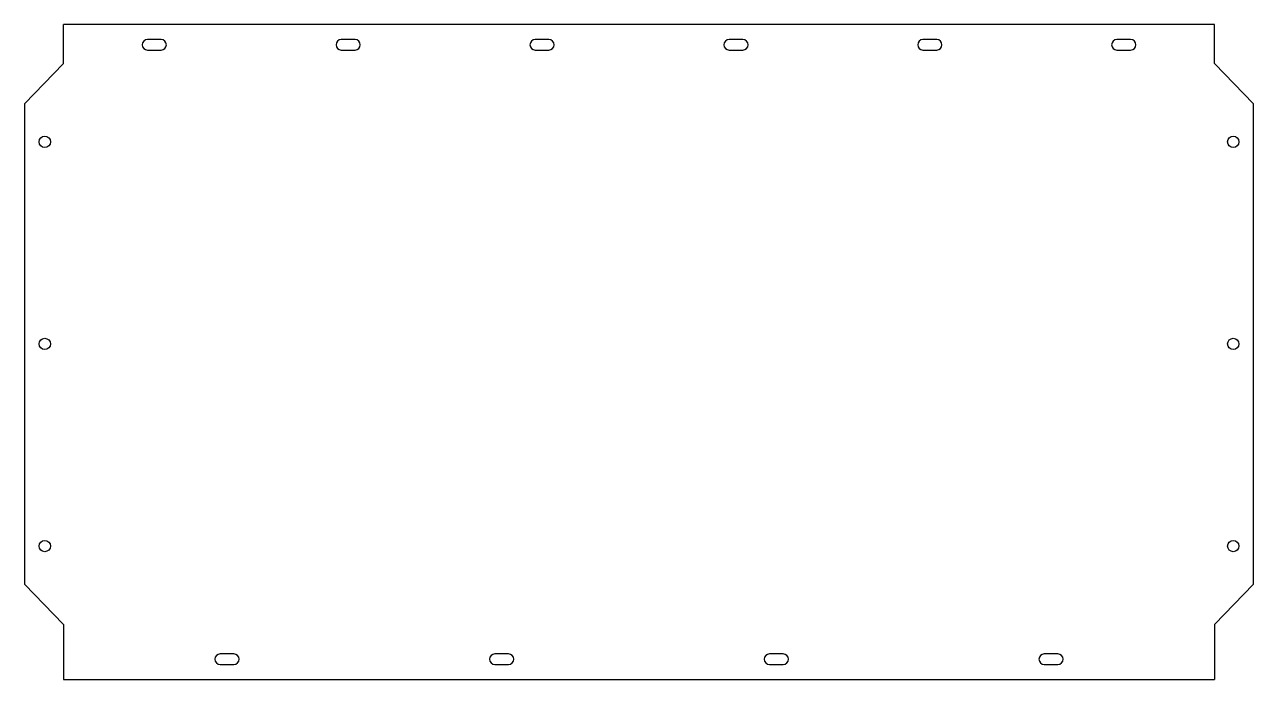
# Model space of a CAD drawing. Header units: millimetres. Extents: x -345 to 1176, y 868 to 1678.
import ezdxf

# ---------------------------------------------------------------- set-up
doc = ezdxf.new("R2010")
doc.units = ezdxf.units.MM

msp = doc.modelspace()

# ---------------------------------------------------------------- linework, layer by layer
for p, q in [((1128.4, 1677.6), (-296.6, 1677.6)), ((-296.6, 1629.6), (-296.6, 1677.6)), ((1128.4, 1629.6), (1128.4, 1677.6)), ((-296.6, 1629.6), (-344.6, 1579.6)), ((1128.4, 1629.6), (1176.4, 1579.6)), ((-344.6, 1579.6), (-344.6, 985.6)), ((1176.4, 985.6), (1176.4, 1579.6)), ((-296.6, 935.6), (-344.6, 985.6)), ((1128.4, 935.6), (1176.4, 985.6)), ((-296.6, 935.6), (-296.6, 867.6)), ((1128.4, 935.6), (1128.4, 867.6)), ((-296.6, 867.6), (1128.4, 867.6))]:
    msp.add_line(p, q)
for points in [[(-175.6, 1646.1, 1), (-175.6, 1659.1), (-192.6, 1659.1, 1), (-192.6, 1646.1)], [(64.4, 1646.1, 1), (64.4, 1659.1), (47.4, 1659.1, 1), (47.4, 1646.1)], [(304.4, 1646.1, 1), (304.4, 1659.1), (287.4, 1659.1, 1), (287.4, 1646.1)], [(544.4, 1646.1, 1), (544.4, 1659.1), (527.4, 1659.1, 1), (527.4, 1646.1)], [(784.4, 1646.1, 1), (784.4, 1659.1), (767.4, 1659.1, 1), (767.4, 1646.1)], [(1024.4, 1646.1, 1), (1024.4, 1659.1), (1007.4, 1659.1, 1), (1007.4, 1646.1)], [(-85.6, 886.1, 1), (-85.6, 899.1), (-102.6, 899.1, 1), (-102.6, 886.1)], [(254.4, 886.1, 1), (254.4, 899.1), (237.4, 899.1, 1), (237.4, 886.1)], [(594.4, 886.1, 1), (594.4, 899.1), (577.4, 899.1, 1), (577.4, 886.1)], [(934.4, 886.1, 1), (934.4, 899.1), (917.4, 899.1, 1), (917.4, 886.1)]]:
    msp.add_lwpolyline(points, format="xyb", close=True)
for centre in [(-319.6, 1532.6), (1151.4, 1532.6), (-319.6, 1282.6), (1151.4, 1282.6), (-319.6, 1032.6), (1151.4, 1032.6)]:
    msp.add_circle(centre, 7)

doc.saveas('drawing.dxf')
